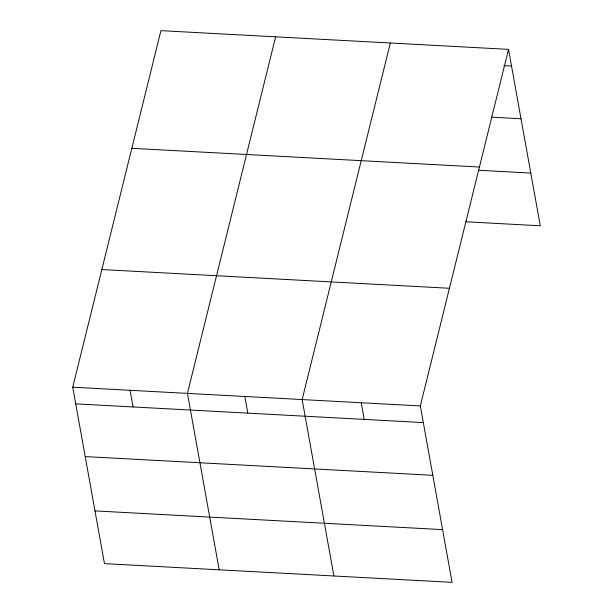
<?xml version="1.0" encoding="UTF-8"?>
<svg xmlns="http://www.w3.org/2000/svg" width="613" height="613" viewBox="0 0 613 613"><rect width="100%" height="100%" fill="white"/><g stroke="black" fill="none" stroke-linecap="round" stroke-linejoin="round"><path stroke-width="0.92" d="M508.529 49.369L420.326 405.936L452.072 582.35L104.471 563.631L72.732 387.209L160.928 30.65L508.529 49.369L540.268 225.791L465.926 221.783M275.635 36.826L187.44 393.393L219.178 569.806M390.343 43.01L302.148 399.569L333.886 575.982M503.894 65.614L511.526 66.02M491.465 117.152L521.012 118.746M131.826 148.315L479.42 167.035M478.362 170.245L530.781 173.065M101.835 269.544L449.436 288.271M72.732 387.209L420.326 405.936M75.728 403.86L423.322 422.587M85.215 456.585L432.809 475.305M94.984 510.905L442.586 529.624M361.233 402.749L364.229 419.399M244.794 396.481L247.79 413.131M130.086 390.297L133.082 406.948"/></g></svg>
